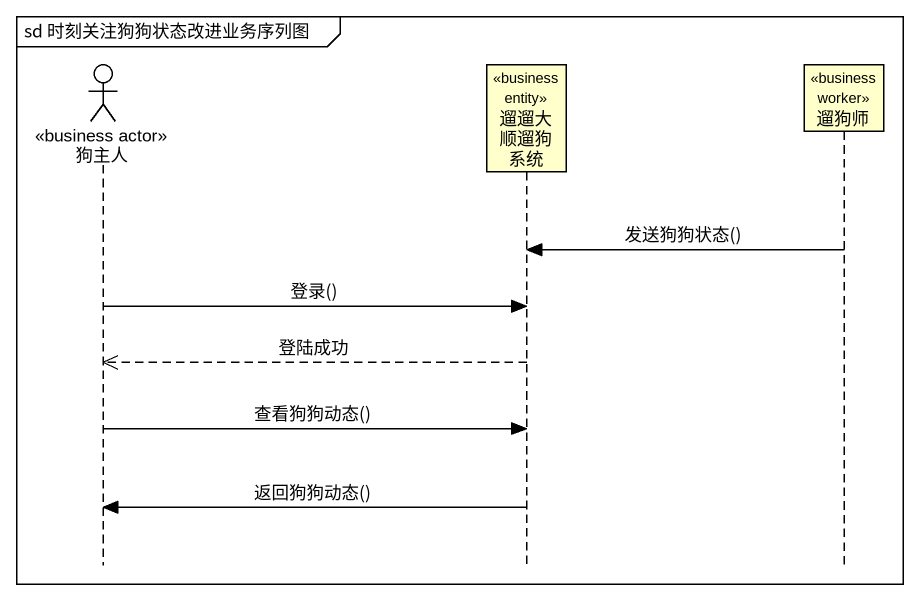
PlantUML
@startuml
mainframe sd 时刻关注狗狗状态改进业务序列图
hide footbox
actor 狗主人 <<business actor>>
participant 遛遛大顺遛狗系统 <<business entity>>
participant 遛狗师 <<business worker>>

遛狗师 -> 遛遛大顺遛狗系统 : 发送狗狗状态()
狗主人 -> 遛遛大顺遛狗系统 : 登录()
遛遛大顺遛狗系统 -->> 狗主人 : 登陆成功
狗主人 -> 遛遛大顺遛狗系统 : 查看狗狗动态()
遛遛大顺遛狗系统 -> 狗主人 : 返回狗狗动态()
@enduml
